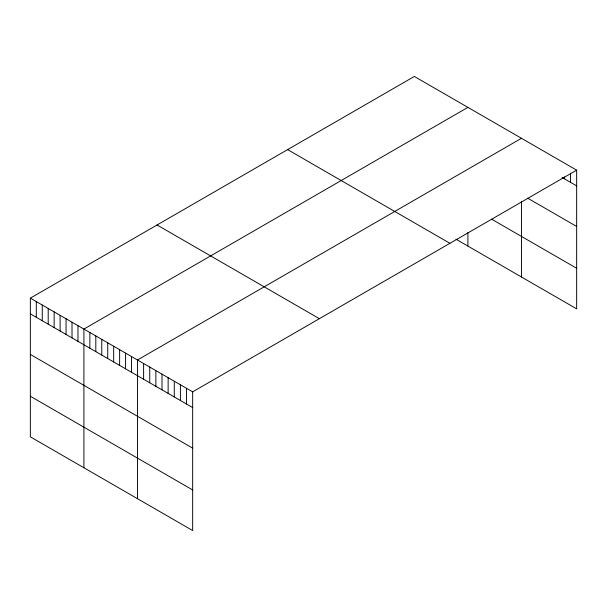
<?xml version="1.0" encoding="UTF-8"?>
<svg xmlns="http://www.w3.org/2000/svg" width="607" height="607" viewBox="0 0 607 607"><rect width="100%" height="100%" fill="white"/><g stroke="black" fill="none" stroke-linecap="round" stroke-linejoin="round"><path stroke-width="0.91" d="M576.65 170.157L192.662 391.849L192.662 530.548L30.35 436.843L30.35 298.143L414.338 76.452L576.65 170.157L576.65 308.857L456.001 239.204M467.898 107.371L83.91 329.07L83.91 467.769M521.466 138.297L137.478 359.989L137.478 498.688M562.09 177.456L576.65 185.863M527.597 198.132L576.65 226.457M491.708 219.226L576.65 268.271M287.619 149.61L449.931 243.316M157.069 224.985L319.381 318.69M30.35 298.143L192.662 391.849M30.35 313.849L192.662 407.563M30.35 354.435L192.662 448.148M30.35 396.257L192.662 489.963M570.519 173.086L570.519 182.328M564.389 176.94L564.389 178.784M521.466 201.562L521.466 276.997M467.898 232.542L467.898 246.07M186.531 388.313L186.531 404.019M180.4 384.77L180.4 400.476M174.27 381.234L174.27 396.94M168.131 377.691L168.131 393.397M162.001 374.155L162.001 389.861M155.87 370.611L155.87 386.318M149.739 367.068L149.739 382.782M143.609 363.532L143.609 379.238M131.522 356.552L131.522 372.266M125.573 353.122L125.573 368.828M119.625 349.685L119.625 365.391M113.668 346.248L113.668 361.954M107.72 342.811L107.72 358.517M101.764 339.374L101.764 355.08M95.815 335.937L95.815 351.643M89.866 332.499L89.866 348.213M77.962 325.633L77.962 341.339M72.013 322.196L72.013 337.902M66.057 318.758L66.057 334.465M60.108 315.321L60.108 331.027M54.152 311.884L54.152 327.598M48.203 308.447L48.203 324.161M42.255 305.018L42.255 320.724M36.299 301.58L36.299 317.286"/></g></svg>
